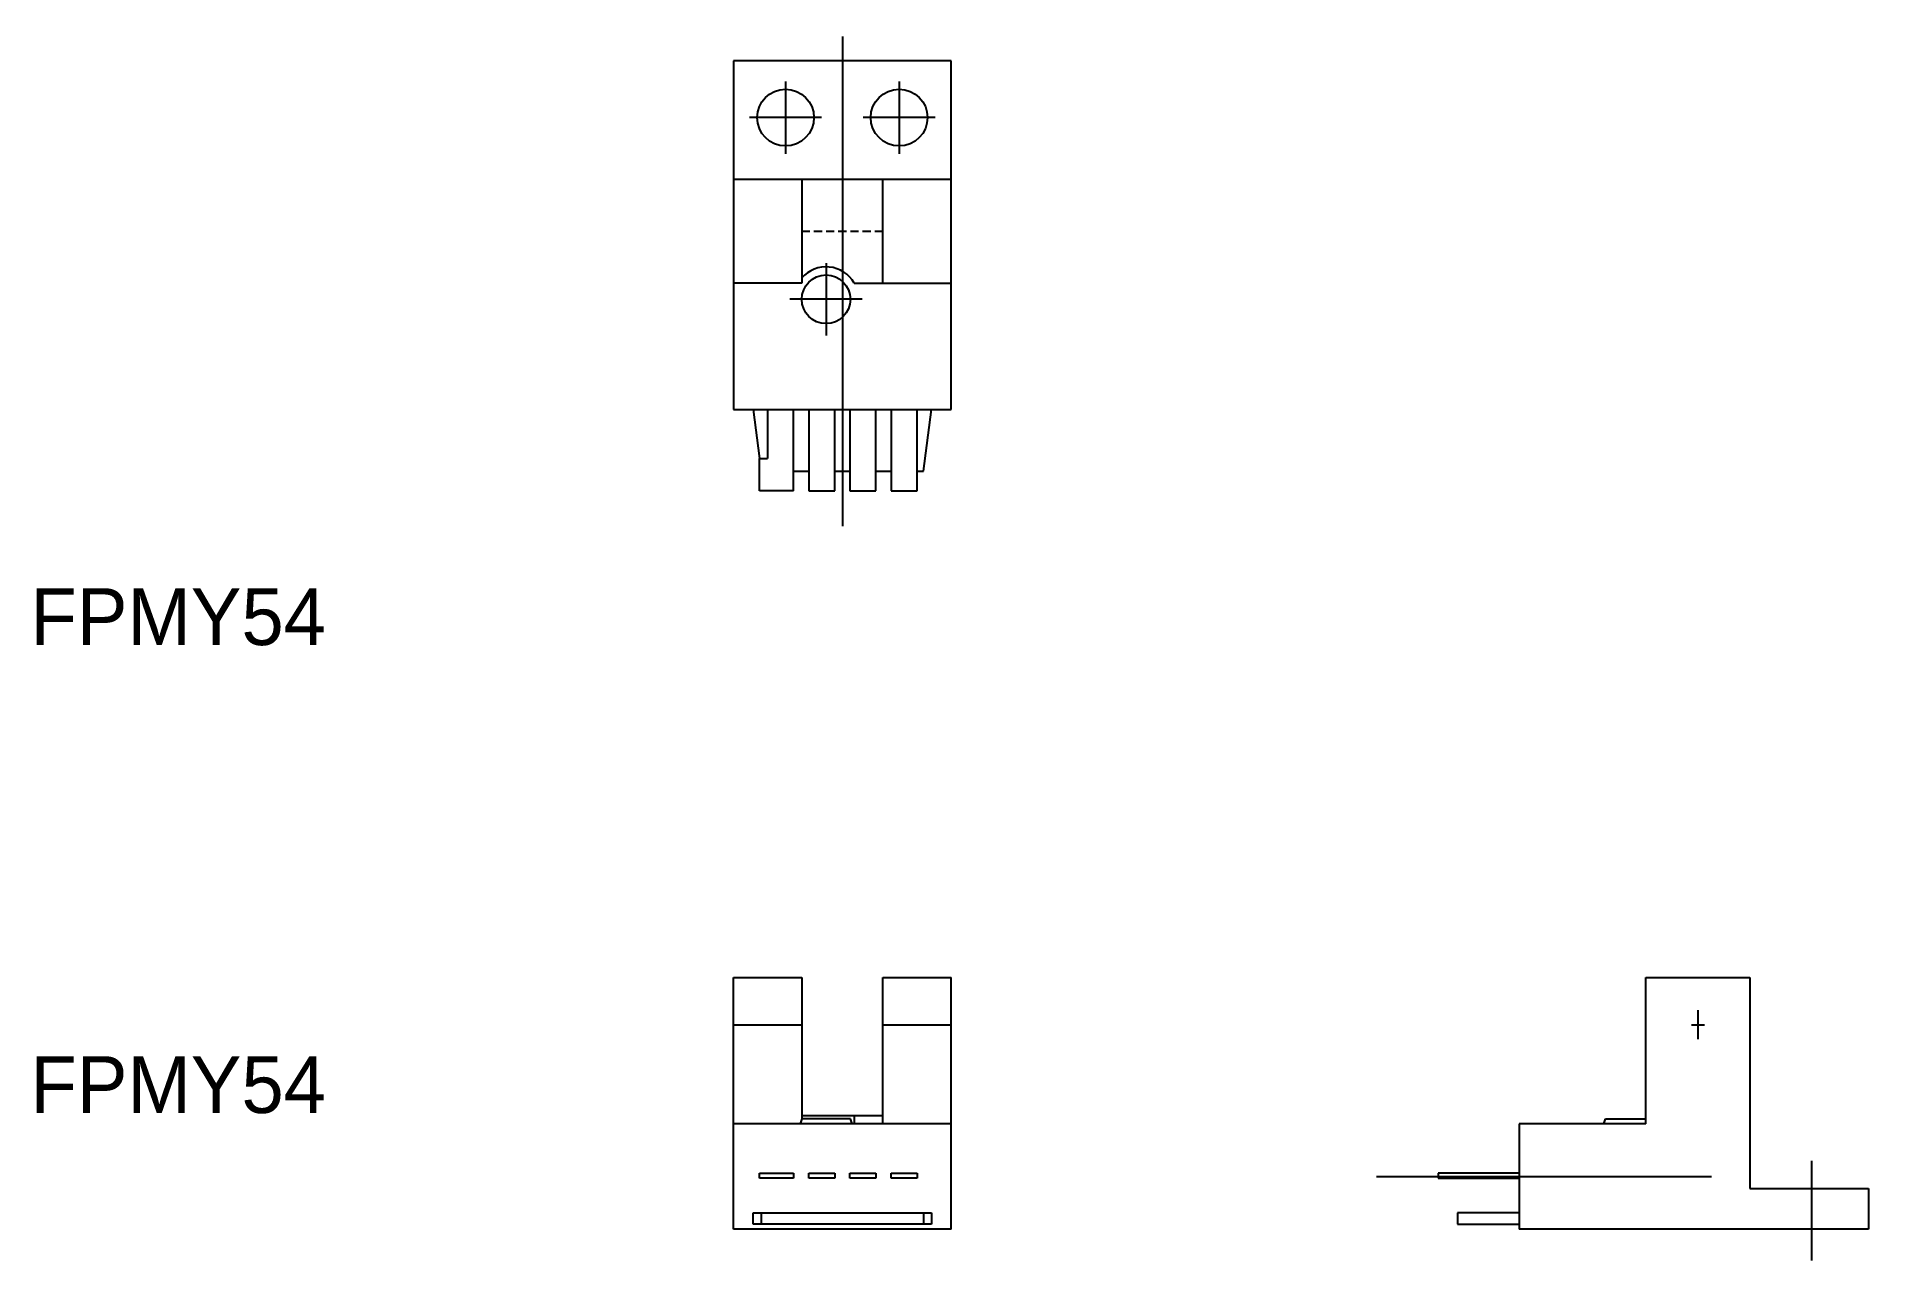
# Model space of a CAD drawing. Extents: x -59 to 53, y 22 to 98.
import ezdxf

# ---------------------------------------------------------------- set-up
doc = ezdxf.new("R2010")
doc.units = 0
doc.linetypes.add('CENTER', pattern=[50.8, 31.75, -6.35, 6.35, -6.35])
doc.linetypes.add('DASHED', pattern=[0.75, 0.5, -0.25])
doc.layers.get('0').update_dxf_attribs({"linetype": 'CONTINUOUS'})
doc.layers.add('CENTER', color=1, linetype='CENTER')

msp = doc.modelspace()

# ---------------------------------------------------------------- linework, layer by layer
at = {"linetype": 'CONTINUOUS'}
for p, q in [((-16.528428, 96.354262), (-16.528428, 74.854262)), ((-3.128428, 96.354262), (-16.528428, 96.354262)), ((-3.128428, 74.854262), (-3.128428, 96.354262)), ((-16.528428, 89.054262), (-3.128428, 89.054262)), ((-12.328428, 89.054262), (-12.328428, 82.654262)), ((-7.328428, 82.654262), (-7.328428, 89.054262)), ((-12.328428, 82.654262), (-16.528428, 82.654262)), ((-9.096377, 82.654262), (-3.128428, 82.654262)), ((-16.528428, 74.854262), (-3.128428, 74.854262)), ((-15.328428, 74.854262), (-14.933691, 71.854262)), ((-14.438428, 74.854262), (-14.438428, 71.854262)), ((-12.838428, 69.854262), (-12.838428, 74.854262)), ((-11.898428, 74.854262), (-11.898428, 69.854262)), ((-10.298428, 69.854262), (-10.298428, 74.854262)), ((-9.358428, 74.854262), (-9.358428, 69.854262)), ((-7.758428, 69.854262), (-7.758428, 74.854262)), ((-6.818428, 74.854262), (-6.818428, 69.854262)), ((-5.218428, 69.854262), (-5.218428, 74.854262)), ((-4.828428, 71.054262), (-4.328428, 74.854262)), ((-14.938428, 69.854262), (-14.938428, 71.854262)), ((-14.938428, 71.854262), (-14.438428, 71.854262)), ((-12.838428, 71.054262), (-11.898428, 71.054262)), ((-10.298428, 71.054262), (-9.358428, 71.054262)), ((-7.758428, 71.054262), (-6.818428, 71.054262)), ((-5.218428, 71.054262), (-4.828428, 71.054262)), ((-12.838428, 69.854262), (-14.938428, 69.854262)), ((-11.898428, 69.854262), (-10.298428, 69.854262)), ((-9.358428, 69.854262), (-7.758428, 69.854262)), ((-6.818428, 69.854262), (-5.218428, 69.854262)), ((-16.528428, 39.854262), (-12.328428, 39.854262)), ((-16.528428, 24.354262), (-16.528428, 39.854262)), ((-12.328428, 39.854262), (-12.328428, 31.154262)), ((-7.328428, 39.854262), (-3.128428, 39.854262)), ((-7.328428, 30.854262), (-7.328428, 39.854262)), ((-3.128428, 24.354262), (-3.128428, 39.854262)), ((39.671572, 39.854262), (46.071572, 39.854262)), ((39.671572, 30.854262), (39.671572, 39.854262)), ((46.071572, 39.854262), (46.071572, 26.854262)), ((-16.528428, 36.954262), (-12.328428, 36.954262)), ((-7.328428, 36.954262), (-3.128428, 36.954262)), ((-3.128428, 30.854262), (-16.528428, 30.854262)), ((-12.328428, 31.154262), (-12.428428, 30.854262)), ((-12.328428, 31.354262), (-7.328428, 31.354262)), ((-9.328428, 31.154262), (-12.328428, 31.154262)), ((-9.228428, 30.854262), (-9.328428, 31.154262)), ((-9.096377, 31.354262), (-9.096377, 30.854262)), ((31.871572, 30.854262), (31.871572, 24.354262)), ((39.671572, 30.854262), (31.871572, 30.854262)), ((37.071572, 30.854262), (37.171572, 31.154262)), ((37.171572, 31.154262), (39.671572, 31.154262)), ((-14.938428, 27.804262), (-12.838428, 27.804262)), ((-14.938428, 27.504262), (-14.938428, 27.804262)), ((-12.838428, 27.504262), (-14.938428, 27.504262)), ((-12.838428, 27.804262), (-12.838428, 27.504262)), ((-11.898428, 27.804262), (-10.298428, 27.804262)), ((-11.898428, 27.504262), (-11.898428, 27.804262)), ((-10.298428, 27.504262), (-11.898428, 27.504262)), ((-10.298428, 27.804262), (-10.298428, 27.504262)), ((-9.358428, 27.804262), (-7.758428, 27.804262)), ((-9.358428, 27.504262), (-9.358428, 27.804262)), ((-7.758428, 27.504262), (-9.358428, 27.504262)), ((-7.758428, 27.804262), (-7.758428, 27.504262)), ((-6.818428, 27.804262), (-5.218428, 27.804262)), ((-6.818428, 27.504262), (-6.818428, 27.804262)), ((-5.218428, 27.504262), (-6.818428, 27.504262)), ((-5.218428, 27.804262), (-5.218428, 27.504262)), ((26.871572, 27.804262), (26.871572, 27.504262)), ((31.871572, 27.804262), (26.871572, 27.804262)), ((26.871572, 27.504262), (31.871572, 27.504262)), ((46.071572, 26.854262), (53.371572, 26.854262)), ((53.371572, 26.854262), (53.371572, 24.354262)), ((-15.328428, 24.654262), (-15.328428, 25.354262)), ((-15.328428, 25.354262), (-4.328428, 25.354262)), ((-14.828428, 25.354262), (-14.828428, 24.654262)), ((-4.828428, 25.354262), (-4.828428, 24.654262)), ((-4.328428, 25.354262), (-4.328428, 24.654262)), ((28.071572, 25.354262), (28.071572, 24.654262)), ((31.871572, 25.354262), (28.071572, 25.354262)), ((-3.128428, 24.354262), (-16.528428, 24.354262)), ((-4.328428, 24.654262), (-15.328428, 24.654262)), ((28.071572, 24.654262), (31.871572, 24.654262)), ((53.371572, 24.354262), (31.871572, 24.354262))]:
    msp.add_line(p, q, dxfattribs=at)
at = {"color": 3, "linetype": 'DASHED'}
msp.add_line((-12.328428, 85.854262), (-7.328428, 85.854262), dxfattribs=at)
at = {"linetype": 'CONTINUOUS'}
for centre, radius in [((-13.328428, 92.854262), 1.75), ((-6.328428, 92.854262), 1.75), ((-10.828428, 81.654262), 1.5)]:
    msp.add_circle(centre, radius, dxfattribs=at)
msp.add_arc((-10.828428, 81.654262), 2, 30, 138.590378, dxfattribs=at)
at = {"layer": 'CENTER', "linetype": 'CENTER'}
for p, q in [((-9.828428, 97.841375), (-9.828428, 67.670684)), ((-13.328428, 95.080329), (-13.328428, 90.628194)), ((-6.328428, 95.080329), (-6.328428, 90.628194)), ((-11.10236, 92.854262), (-15.554495, 92.854262)), ((-4.10236, 92.854262), (-8.554495, 92.854262)), ((-10.828428, 83.880329), (-10.828428, 79.428194)), ((-8.60236, 81.654262), (-13.054495, 81.654262)), ((42.871572, 37.854262), (42.871572, 36.054262)), ((42.471572, 36.954262), (43.271572, 36.954262)), ((49.871572, 28.557869), (49.871572, 22.4306)), ((23.069709, 27.604262), (43.702768, 27.604262))]:
    msp.add_line(p, q, dxfattribs=at)

# ---------------------------------------------------------------- texts
for p in [(-59.841338, 60.347644), (-59.841338, 31.510877)]:
    msp.add_text('FPMY54', height=3.5).set_placement(p)

doc.saveas('drawing.dxf')
